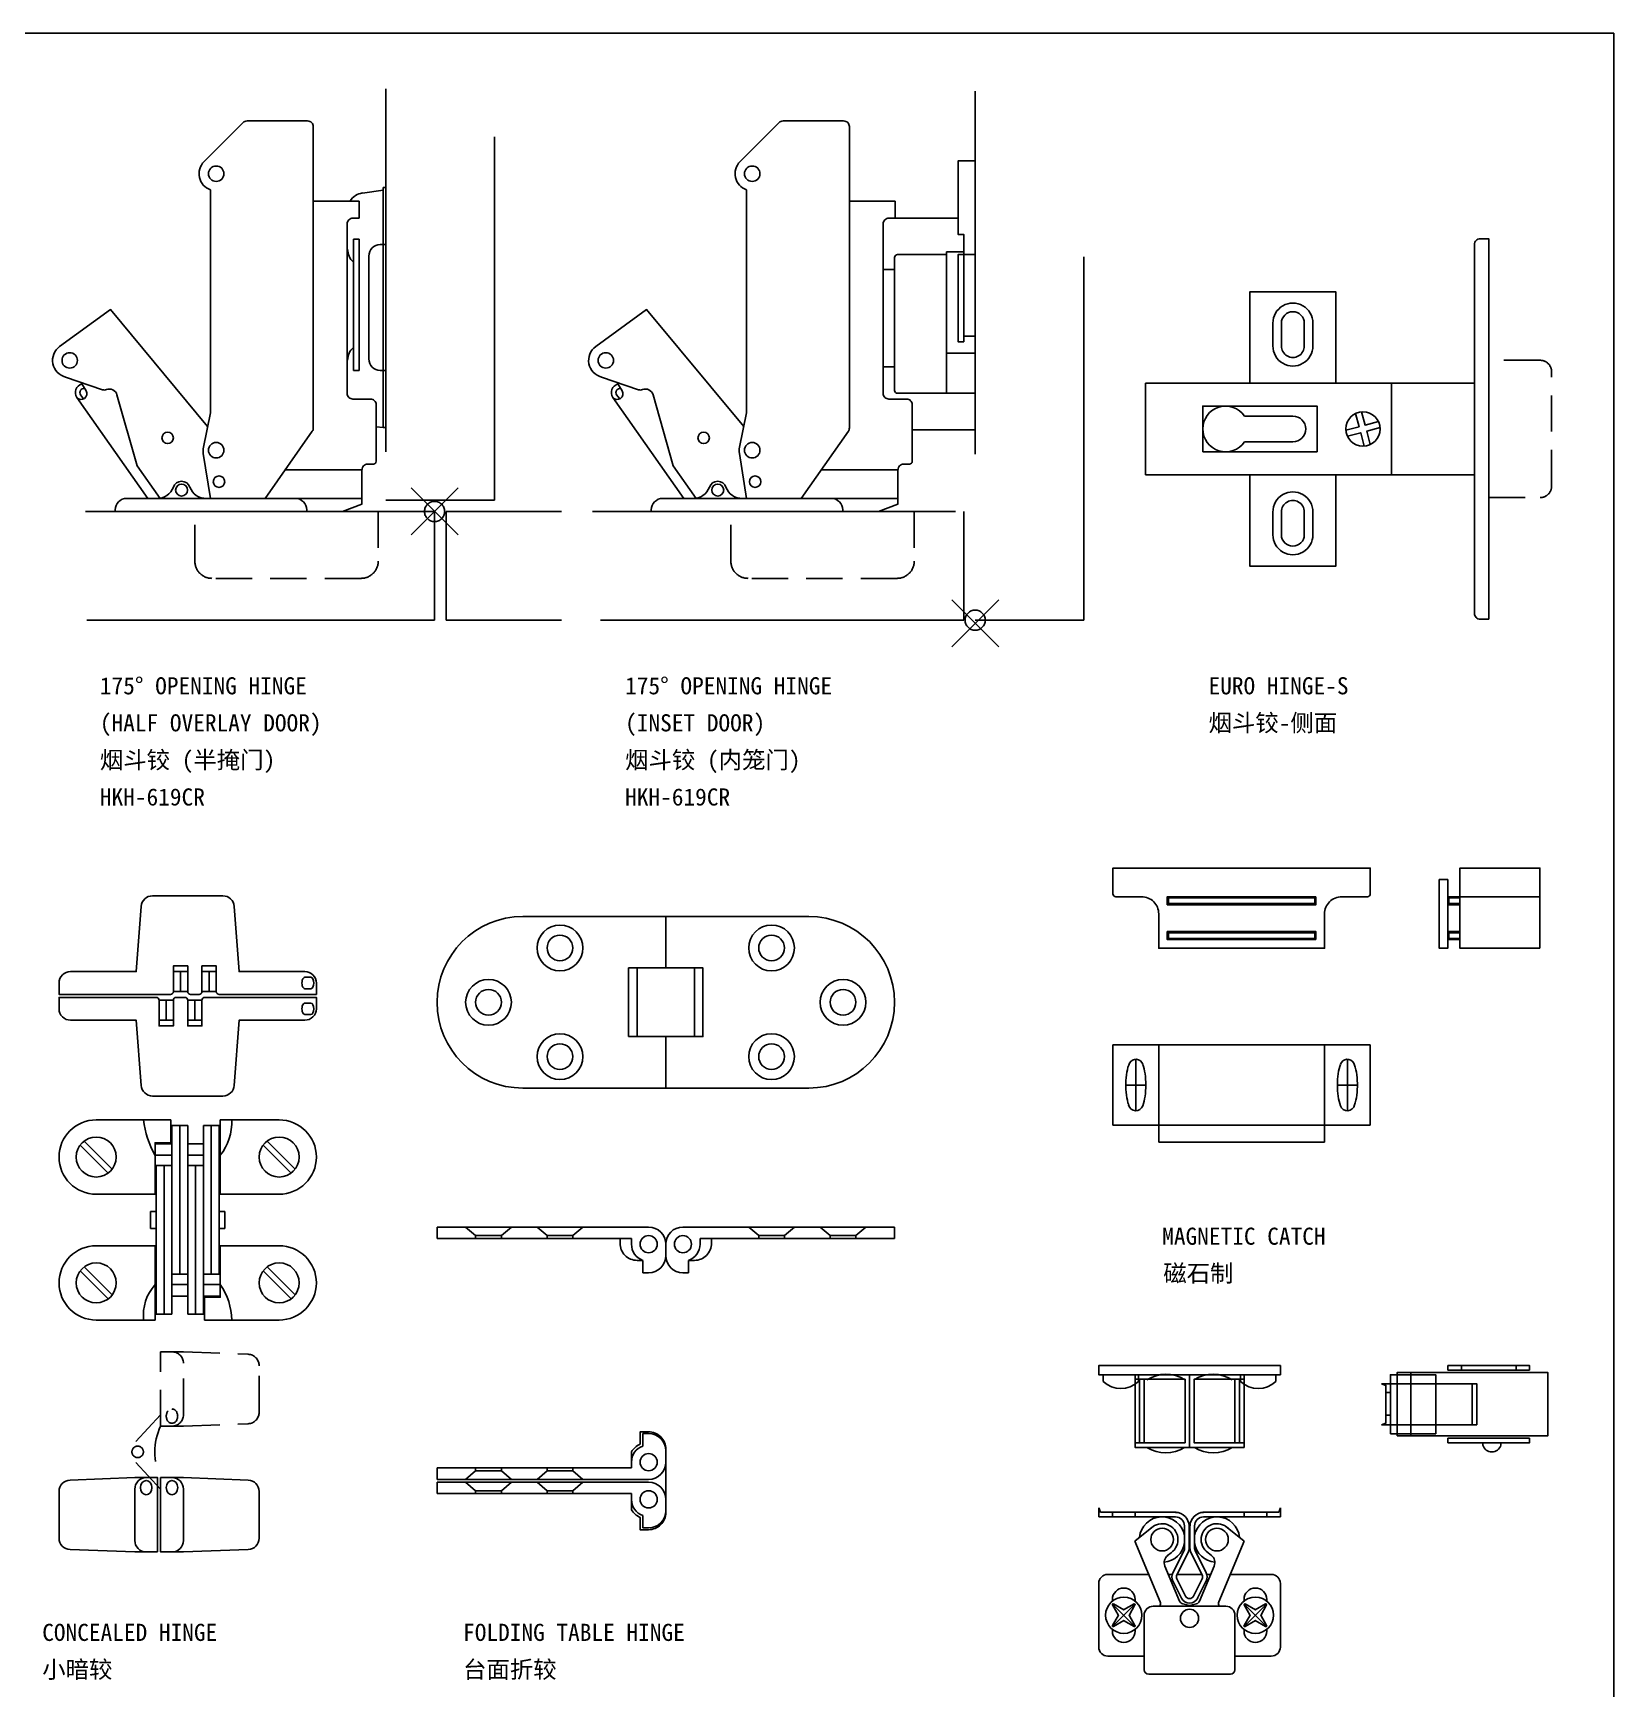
# Model space of a CAD drawing. Header units: millimetres. Extents: x -159360 to -156109, y -82746 to -81402.
# Drawn here: x -156385 to -156108.5, y -81691.5 to -81402 of the extents above; entities that cross this region are included whole.
import ezdxf
from ezdxf.enums import TextEntityAlignment as Align

# ---------------------------------------------------------------- set-up
doc = ezdxf.new("R2010")
doc.units = ezdxf.units.MM
doc.header["$LTSCALE"] = 2
doc.header["$MEASUREMENT"] = 0
doc.linetypes.add('HIDDEN', pattern=[9.525, 6.35, -3.175])
doc.linetypes.add('HIDDEN2', pattern=[4.7625, 3.175, -1.5875])
doc.layers.get('0').update_dxf_attribs({"linetype": 'CONTINUOUS'})
doc.layers.add('LINE1', color=41, linetype='CONTINUOUS')
doc.layers.add('LINE2', color=142, linetype='CONTINUOUS')
doc.layers.add('标注', color=7, linetype='CONTINUOUS', lineweight=25)
doc.styles.add('HZ', font='simfang.ttf')

# ---------------------------------------------------------------- blocks, each defined once
blk = doc.blocks.new('EURO HINGE-S 烟斗铰-侧面')
at = {"linetype": 'ByBlock'}
blk.add_lwpolyline([(-2.5, -32.25), (-2.5, 32.25, -0.414214), (-1.5, 33.25), (0, 33.25), (0, -33.25), (-1.5, -33.25, -0.414214)], format="xyb", close=True, dxfattribs=at)
for points in [[(-26.75, 8), (-26.75, 24), (-41.75, 24), (-41.75, 8)], [(-17, -8), (-17, 8), (-2.5, 8), (-2.5, -8), (-60, -8), (-60, 8), (-17, 8)], [(-41.75, -8), (-41.75, -24), (-26.75, -24), (-26.75, -8)]]:
    blk.add_lwpolyline(points, dxfattribs=at)
for points in [[(-37.75, 14.52), (-37.75, 18.5, -1.000001), (-30.75, 18.5), (-30.75, 14.53, -1.008442), (-37.75, 14.53, -1.008442)], [(-37.75, -14.52), (-37.75, -18.5, 1.000001), (-30.75, -18.5), (-30.75, -14.53, 1.008442), (-37.75, -14.53, 1.008442)]]:
    blk.add_lwpolyline(points, format="xyb", dxfattribs=at)
blk.add_lwpolyline([(-50, -4), (-50, 4), (-30, 4), (-30, -4)], close=True, dxfattribs=at)
blk.add_circle((-22, 0), 3, dxfattribs=at)
at = {"layer": 'LINE1', "linetype": 'ByBlock'}
for points in [[(-36.25, 14.52), (-36.25, 18.5, -1), (-32.25, 18.5), (-32.25, 14.52, -1.009624), (-36.25, 14.52)], [(-36.25, -14.52), (-36.25, -18.5, 1), (-32.25, -18.5), (-32.25, -14.52, 1.009624), (-36.25, -14.52)]]:
    blk.add_lwpolyline(points, format="xyb", dxfattribs=at)
at = {"layer": 'LINE1', "linetype": 'HIDDEN2'}
blk.add_lwpolyline([(0, -12), (9, -12, 0.414214), (11, -10), (11, 10, 0.414214), (9, 12), (0, 12)], format="xyb", dxfattribs=at)
at = {"layer": 'LINE1', "linetype": 'ByBlock'}
blk.add_lwpolyline([(-42.69, -2.25), (-34.25, -2.25, 1), (-34.25, 2.25), (-42.69, 2.25, 3.24764)], format="xyb", close=True, dxfattribs=at)
for points in [[(-22.23, 2.99), (-21.61, 0.67), (-19.29, 1.29)], [(-23.29, 2.71), (-22.67, 0.39), (-24.99, -0.23)], [(-20.71, -2.71), (-21.33, -0.39), (-19.01, 0.23)], [(-24.71, -1.29), (-22.39, -0.67), (-21.77, -2.99)]]:
    blk.add_lwpolyline(points, dxfattribs=at)
blk = doc.blocks.new('MAGNETIC CATCH-E 磁石制-立面')
at = {"linetype": 'ByBlock'}
blk.add_lwpolyline([(22.5, -4.5, -0.414214), (22, -5), (17.5, -5, 0.414214), (14.5, -8), (14.5, -14), (-14.5, -14), (-14.5, -8, 0.414214), (-17.5, -5), (-22, -5, -0.414214), (-22.5, -4.5), (-22.5, 0), (22.5, 0)], format="xyb", close=True, dxfattribs=at)
at = {"layer": 'LINE1', "linetype": 'ByBlock'}
for points in [[(13, -5), (13, -6.4), (-13, -6.4), (-13, -5)], [(12.8, -5.2), (12.8, -6.2), (-12.8, -6.2), (-12.8, -5.2)], [(13, -12.5), (-13, -12.5), (-13, -11.1), (13, -11.1)], [(12.8, -12.3), (-12.8, -12.3), (-12.8, -11.3), (12.8, -11.3)]]:
    blk.add_lwpolyline(points, close=True, dxfattribs=at)
blk = doc.blocks.new('MAGNETIC CATCH-P 磁石制-平面')
at = {"linetype": 'ByBlock'}
blk.add_lwpolyline([(14.5, 0), (14.5, -14), (-14.5, -14), (-14.5, 0)], close=True, dxfattribs=at)
at = {"layer": 'LINE1', "linetype": 'ByBlock'}
for p, q in [((22.5, 0), (14.5, 0)), ((-22.5, -14), (-22.5, 0)), ((-14.5, 0), (-22.5, 0)), ((-18.51, -11.49), (-18.51, -2.51)), ((18.51, -11.49), (18.51, -2.51)), ((22.5, -14), (22.5, 0)), ((-16.75, -7), (-20.25, -7)), ((16.75, -7), (20.25, -7)), ((-14.5, -14), (-22.5, -14)), ((-14.5, -17), (-14.5, -14)), ((22.5, -14), (14.5, -14)), ((14.5, -17), (14.5, -14)), ((14.5, -17), (-14.5, -17))]:
    blk.add_line(p, q, dxfattribs=at)
blk.add_lwpolyline([(17.29, -10.61, 0.764948), (19.75, -10.48, 0.764948)], format="xyb", dxfattribs=at)
for centre, start, end in [((-18.51, -3.78), 18.1944, 150.7674), ((18.51, -3.78), 29.2326, 161.8056), ((-18.51, -10.22), 192.1492, 341.8056)]:
    blk.add_arc(centre, 1.28, start, end, dxfattribs=at)
at = {"layer": 'LINE1', "linetype": 'ByBlock', "extrusion": (0, 0, -1)}
for start_param, end_param in [(3.941247, 5.588102), (3.941247, 5.588102), (7.045881, 8.662082)]:
    blk.add_ellipse((-18.5, -7), major_axis=(0, 5), ratio=0.35, start_param=start_param, end_param=end_param, dxfattribs=at)
at = {"layer": 'LINE1', "linetype": 'ByBlock'}
for start_param, end_param in [(7.045881, 8.662082), (3.941247, 5.588102)]:
    blk.add_ellipse((18.5, -7), major_axis=(0, 5), ratio=0.35, start_param=start_param, end_param=end_param, dxfattribs=at)
blk = doc.blocks.new('MAGNETIC CATCH-S 磁石制-侧面')
at = {"linetype": 'ByBlock'}
blk.add_line((1784.07, 455.83), (1770.07, 455.83), dxfattribs=at)
for points in [[(1784.07, 446.83), (1770.07, 446.83), (1770.07, 460.83), (1784.07, 460.83)], [(1766.44, 458.83), (1767.94, 458.83), (1767.94, 446.83), (1766.44, 446.83)]]:
    blk.add_lwpolyline(points, close=True, dxfattribs=at)
at = {"layer": 'LINE1', "linetype": 'ByBlock'}
for points in [[(1770.07, 454.43), (1767.94, 454.43), (1767.94, 455.83), (1770.07, 455.83)], [(1770.07, 454.63), (1768.14, 454.63), (1768.14, 455.63), (1770.07, 455.63)], [(1770.07, 448.33), (1767.94, 448.33), (1767.94, 449.73), (1770.07, 449.73)], [(1770.07, 448.53), (1768.14, 448.53), (1768.14, 449.53), (1770.07, 449.53)]]:
    blk.add_lwpolyline(points, dxfattribs=at)
blk = doc.blocks.new('MAGNETIC CATCH 磁石制')
for name, p in [('MAGNETIC CATCH-E 磁石制-立面', (0, 30.92)), ('MAGNETIC CATCH-S 磁石制-侧面', (-1731.89, -429.91)), ('MAGNETIC CATCH-P 磁石制-平面', (0, 0))]:
    blk.add_blockref(name, p)
blk = doc.blocks.new('CONCEALED HINGE-E 小暗较 HKH-222AA-打开')
at = {"linetype": 'ByBlock'}
for points in [[(-5.7, 4.5), (-16, 4.5, -1), (-16, 17.5), (-2.95, 17.5), (-2.95, 13.5), (-5.7, 13.5)], [(5.7, 4.5), (16, 4.5, 1), (16, 17.5), (5.7, 17.5)], [(-16, -4.5, 1), (-16, -17.5), (-5.7, -17.5), (-5.7, -4.5)], [(2.95, -13.5), (5.7, -13.5), (5.7, -4.5), (16, -4.5, -1), (16, -17.5), (2.95, -17.5)]]:
    blk.add_lwpolyline(points, format="xyb", close=True, dxfattribs=at)
at = {"layer": 'LINE1', "linetype": 'ByBlock'}
for p, q in [((-2.75, 16.5), (0, 16.5)), ((-2.75, -16.5), (-2.75, 16.5)), ((-1.38, -9.5), (-1.38, 16.5)), ((0, -16.5), (0, 16.5)), ((2.75, 16.5), (2.75, -16.5)), ((2.75, 16.5), (5.5, 16.5)), ((4.12, 16.5), (4.12, -9.5)), ((5.5, -9.5), (5.5, 16.5)), ((-18.8, 13.1), (-13.9, 8.2)), ((-18.1, 13.8), (-13.2, 8.9)), ((-5.7, 13.3), (-2.75, 13.3)), ((0, 13.3), (2.75, 13.3)), ((5.5, 13.3), (5.7, 13.3)), ((18.1, 8.2), (13.2, 13.1)), ((18.8, 8.9), (13.9, 13.8)), ((-5.7, 11.3), (-2.75, 11.3)), ((-5.5, 9.5), (-5.5, 0)), ((-5.5, 9.5), (-2.75, 9.5)), ((-4.12, 9.5), (-4.12, 0)), ((0, 11.3), (2.75, 11.3)), ((0, 9.5), (2.75, 9.5)), ((1.38, 9.5), (1.38, -16.5)), ((5.5, 11.3), (5.7, 11.3)), ((-5.7, 7.5), (-5.5, 7.5)), ((5.5, 7.5), (5.7, 7.5)), ((-5.7, 5.5), (-5.5, 5.5)), ((5.5, 5.5), (5.7, 5.5)), ((-5.5, 1.5), (-6.5, 1.5)), ((-6.5, 1.5), (-6.5, -1.5)), ((-5.5, -16.5), (-5.5, 0)), ((-4.12, -16.5), (-4.12, 0)), ((6.5, 1.5), (5.5, 1.5)), ((6.5, 1.5), (6.5, -1.5)), ((-5.5, -1.5), (-6.5, -1.5)), ((6.5, -1.5), (5.5, -1.5)), ((-5.5, -5.5), (-5.7, -5.5)), ((5.7, -5.5), (5.5, -5.5)), ((-18.1, -8.2), (-13.2, -13.1)), ((-5.5, -7.5), (-5.7, -7.5)), ((5.7, -7.5), (5.5, -7.5)), ((18.8, -13.1), (13.9, -8.2)), ((-18.8, -8.9), (-13.9, -13.8)), ((-5.5, -11.3), (-5.7, -11.3)), ((0, -9.5), (-2.75, -9.5)), ((0, -11.3), (-2.75, -11.3)), ((5.5, -9.5), (2.75, -9.5)), ((5.7, -11.3), (2.75, -11.3)), ((18.1, -13.8), (13.2, -8.9)), ((-5.5, -13.3), (-5.7, -13.3)), ((0, -13.3), (-2.75, -13.3)), ((5.7, -13.3), (2.75, -13.3)), ((-2.75, -16.5), (-5.5, -16.5)), ((2.75, -16.5), (0, -16.5))]:
    blk.add_line(p, q, dxfattribs=at)
for centre in [(-16, 11), (16, 11), (-16, -11), (16, -11)]:
    blk.add_circle(centre, 3.5, dxfattribs=at)
for centre, radius, start, end in [((8.03, 19.15), 15.82, 185.9958, 209.7616), ((-1.85, 17.16), 9.56, 322.1983, 2.0443), ((0.18, -16.62), 7.93, 137.868, 186.3746), ((-3.33, -17.64), 11.03, 0.7101, 35.0473)]:
    blk.add_arc(centre, radius, start, end, dxfattribs=at)
blk = doc.blocks.new('CONCEALED HINGE-E 小暗较 HKH-222AA-平面')
at = {"linetype": 'ByBlock'}
blk.add_lwpolyline([(22.5, 0.25), (5.5, 0.25, -0.414214), (5, 0.75), (5, 5.25), (2.5, 5.25), (2.5, 0.75, -0.414214), (2, 0.25), (0.5, 0.25, -0.414214), (0, 0.75), (0, 5.25), (-2.5, 5.25), (-2.5, 0.75, -0.414214), (-3, 0.25), (-22.5, 0.25), (-22.5, 2.25, -0.414214), (-20.5, 4.25), (-9, 4.25), (-8.14, 15.65, -0.392318), (-6.15, 17.5), (6.15, 17.5, -0.392318), (8.14, 15.65), (9, 4.25), (20.5, 4.25, -0.414214), (22.5, 2.25)], format="xyb", close=True, dxfattribs=at)
blk.add_lwpolyline([(0, -0.75), (0, -5.25), (2.5, -5.25), (2.5, -0.75, -0.414214), (3, -0.25), (22.5, -0.25), (22.5, -2.25, -0.414214), (20.5, -4.25), (9, -4.25), (8.14, -15.65, -0.392318), (6.15, -17.5), (-6.15, -17.5, -0.392318), (-8.14, -15.65), (-9, -4.25), (-20.5, -4.25, -0.414214), (-22.5, -2.25), (-22.5, -0.25), (-5.5, -0.25, -0.414214), (-5, -0.75), (-5, -5.25), (-2.5, -5.25), (-2.5, -0.75, -0.414214), (-2, -0.25), (-0.5, -0.25), (-2, -0.25)], format="xyb", dxfattribs=at)
blk.add_arc((-0.5, -0.75), 0.5, 0, 90, dxfattribs=at)
at = {"layer": 'LINE1', "linetype": 'ByBlock'}
for p, q in [((-2.5, 4.25), (0, 4.25)), ((-1.25, 4.25), (-1.25, 0.75)), ((2.5, 4.25), (5, 4.25)), ((3.75, 4.25), (3.75, 0.75)), ((20.5, 3.25), (21.54, 3.25)), ((-2.5, 0.75), (0, 0.75)), ((2.5, 0.75), (5, 0.75)), ((20.5, 1.25), (21.54, 1.25)), ((-5, -0.75), (-2.5, -0.75)), ((-3.75, -4.25), (-3.75, -0.75)), ((0, -0.75), (2.5, -0.75)), ((1.25, -4.25), (1.25, -0.75)), ((-5, -4.25), (-2.5, -4.25)), ((0, -4.25), (2.5, -4.25)), ((20.5, -3.25), (21.54, -3.25))]:
    blk.add_line(p, q, dxfattribs=at)
blk.add_lwpolyline([(20.5, -1.25), (21.54, -1.25)], dxfattribs=at)
for centre, start_param, end_param in [((20.5, 2.25), 0, 3.141593), ((21.54, 2.25), 3.141593, 6.283185)]:
    blk.add_ellipse(centre, major_axis=(0, 1), ratio=0.524097, start_param=start_param, end_param=end_param, dxfattribs=at)
at = {"layer": 'LINE1', "linetype": 'ByBlock', "extrusion": (0, 0, -1)}
for centre, start_param, end_param in [((20.5, -2.25), 0, 3.141593), ((21.54, -2.25), 3.141593, 6.283185)]:
    blk.add_ellipse(centre, major_axis=(0, -1), ratio=0.524097, start_param=start_param, end_param=end_param, dxfattribs=at)
blk = doc.blocks.new('CONCEALED HINGE-E 小暗较 HKH-222AA-立面')
at = {"linetype": 'ByBlock'}
for points in [[(-0.25, -6.5), (-4.25, -6.5), (-15.58, -6.07, -0.403209), (-17.5, -4.07), (-17.5, 4.07, -0.403209), (-15.58, 6.07), (-4.25, 6.5), (-0.25, 6.5)], [(4.25, -6.5), (0.25, -6.5), (0.25, 6.5), (4.25, 6.5), (15.58, 6.07, -0.403209), (17.5, 4.07), (17.5, -4.07, -0.403209), (15.58, -6.07)]]:
    blk.add_lwpolyline(points, format="xyb", close=True, dxfattribs=at)
for points in [[(-2.25, 6.5, 0.414214), (-4.25, 4.5), (-4.25, -4.5, 0.414214), (-2.25, -6.5)], [(2.25, 6.5, -0.414214), (4.25, 4.5), (4.25, -4.5, -0.414214), (2.25, -6.5)]]:
    blk.add_lwpolyline(points, format="xyb", dxfattribs=at)
at = {"layer": 'LINE1', "linetype": 'HIDDEN2'}
for p, q in [((0.25, 15.5), (0.25, 28.5)), ((4.25, 28.5), (0.25, 28.5)), ((4.25, 28.5), (15.58, 28.07)), ((4.25, 17.5), (4.25, 26.5)), ((17.5, 17.93), (17.5, 26.07)), ((0.25, 17.5), (-5.75, 11)), ((4.25, 15.5), (0.25, 15.5)), ((4.25, 15.5), (15.58, 15.93)), ((0.25, 4.5), (-5.75, 11))]:
    blk.add_line(p, q, dxfattribs=at)
blk.add_circle((-3.75, 11), 1, dxfattribs=at)
for centre, radius, start, end in [((2.25, 26.5), 2, 0, 90), ((15.5, 26.07), 2, 0, 87.8389), ((2.25, 17.5), 2, 270, 0), ((15.5, 17.93), 2, 272.1611, 0), ((9.88, 11), 10.63, 154.9424, 205.0576)]:
    blk.add_arc(centre, radius, start, end, dxfattribs=at)
blk.add_ellipse((2.25, 17.25), major_axis=(0, 1.25), ratio=0.8, dxfattribs=at)
at = {"layer": 'LINE1', "linetype": 'ByBlock'}
blk.add_ellipse((-2.25, 4.75), major_axis=(0, -1.25), ratio=0.8, dxfattribs=at)
at = {"layer": 'LINE1', "linetype": 'ByBlock', "extrusion": (0, 0, -1)}
blk.add_ellipse((2.25, 4.75), major_axis=(0, -1.25), ratio=0.8, dxfattribs=at)
blk = doc.blocks.new('CONCEALED HINGE 小暗较 HKH-222AA')
for name, p in [('CONCEALED HINGE-E 小暗较 HKH-222AA-平面', (0, 86.85)), ('CONCEALED HINGE-E 小暗较 HKH-222AA-打开', (0, 47.68)), ('CONCEALED HINGE-E 小暗较 HKH-222AA-立面', (-5, -3.87))]:
    blk.add_blockref(name, p)
blk = doc.blocks.new('ROLLER CATCH-E 弹夹-立面')
at = {"layer": 'LINE1', "linetype": 'ByBlock'}
for p, q in [((-8.73, -2.38), (-8.73, -13.49)), ((-7.94, -2.38), (-7.94, -13.49)), ((0, -1.59), (0, -14.29)), ((0, -1.59), (0, -14.29)), ((7.94, -2.38), (7.94, -13.49)), ((8.73, -2.38), (8.73, -13.49))]:
    blk.add_line(p, q, dxfattribs=at)
for points in [[(15.88, 0), (-15.88, 0), (-15.88, -1.59), (15.88, -1.59), (15.88, 0), (15.88, -1.59)], [(9.53, -1.59), (9.53, -14.29), (0, -14.29), (-9.52, -14.29), (-9.52, -1.59)], [(-9.52, -2.38), (-0.79, -2.38), (-0.79, -13.49), (-9.52, -13.49)], [(9.53, -2.38), (0.79, -2.38), (0.79, -13.49), (9.53, -13.49)]]:
    blk.add_lwpolyline(points, dxfattribs=at)
for points in [[(-15.11, -1.5), (-15.11, -2.77, 0.4), (-8.94, -2.77), (-8.94, -1.53)], [(8.94, -1.53), (8.94, -2.77, 0.4), (15.11, -2.77), (15.11, -1.5)]]:
    blk.add_lwpolyline(points, format="xyb", dxfattribs=at)
for centre, start, end in [((-4.13, -7.63), 57.8636, 122.7655), ((4.13, -7.63), 57.2345, 122.1364), ((-4.13, -9.14), 237.2345, 302.1364), ((4.13, -9.14), 237.8636, 302.7655)]:
    blk.add_arc(centre, 6.12, start, end, dxfattribs=at)
blk = doc.blocks.new('ROLLER CATCH-P 弹夹-平面')
at = {"layer": 'LINE1', "linetype": 'ByBlock'}
for p, q in [((-15.88, 0), (-15.6, -0.79)), ((-15.88, 0), (-15.88, -1.59)), ((15.88, 0), (15.6, -0.79)), ((15.88, 0), (15.88, -1.59)), ((-15.88, -1.59), (-2.47, -1.59)), ((-15.6, -0.79), (-2.35, -0.79)), ((-13.49, -0.79), (-13.49, -1.59)), ((-13.49, -0.79), (-13.49, -1.59)), ((-9.52, -0.79), (-9.52, -1.59)), ((-9.52, -0.79), (-9.52, -1.59)), ((15.6, -0.79), (2.35, -0.79)), ((15.88, -1.59), (2.47, -1.59)), ((8.36, -1.59), (14.52, -1.59)), ((9.53, -0.79), (9.53, -1.59)), ((9.53, -0.79), (9.53, -1.59)), ((13.49, -0.79), (13.49, -1.59)), ((13.49, -0.79), (13.49, -1.59)), ((-6.31, -3.23), (-9.55, -5.82)), ((-0.88, -7.12), (-0.88, -3.18)), ((-0.08, -7.12), (-0.08, -3.18)), ((0.08, -7.12), (0.08, -3.18)), ((0.88, -7.12), (0.88, -3.18)), ((6.31, -3.23), (9.55, -5.82)), ((-5.13, -16.45), (-9.55, -5.82)), ((-3.23, -7.85), (-3.83, -8.33)), ((-0.96, -7.48), (-2.91, -11.38)), ((-0.25, -7.83), (-2.2, -11.74)), ((0.25, -7.83), (2.2, -11.74)), ((0.96, -7.48), (2.91, -11.38)), ((3.23, -7.85), (3.83, -8.33)), ((5.13, -16.45), (9.55, -5.82)), ((-1.74, -16.32), (-4.3, -10.18)), ((1.74, -16.32), (4.3, -10.18)), ((-15.88, -13.23), (-15.88, -24.35)), ((-14.29, -11.65), (-7.13, -11.65)), ((-3.69, -11.65), (-3.02, -11.65)), ((-2.91, -12.8), (-1.42, -15.79)), ((-2.2, -12.45), (-0.71, -15.44)), ((-2.16, -11.65), (0, -11.65)), ((2.16, -11.65), (0, -11.65)), ((2.2, -12.45), (0.71, -15.44)), ((2.91, -12.8), (1.42, -15.79)), ((3.69, -11.65), (3.02, -11.65)), ((14.29, -11.65), (7.13, -11.65)), ((15.88, -13.23), (15.88, -24.35)), ((-13.49, -16.01), (-13.49, -16.31)), ((-13.48, -16.99), (-12.44, -18.81)), ((-9.55, -16.83), (-13.47, -20.75)), ((-13.47, -16.83), (-9.55, -20.75)), ((-9.55, -20.75), (-13.47, -16.83)), ((-13.47, -20.75), (-9.55, -16.83)), ((-9.55, -16.83), (-13.47, -20.75)), ((-13.47, -16.83), (-9.55, -20.75)), ((-13.3, -16.82), (-11.49, -17.86)), ((-9.71, -16.82), (-11.53, -17.86)), ((-9.54, -16.99), (-10.58, -18.82)), ((-9.52, -16.01), (-9.52, -16.31)), ((-6.35, -17.2), (-5.7, -17.2)), ((-6.03, -17.2), (0, -17.2)), ((0, -17.07), (-1.19, -16.79)), ((0, -17.07), (1.19, -16.79)), ((6.03, -17.2), (0, -17.2)), ((6.35, -17.2), (5.7, -17.2)), ((9.53, -16.01), (9.53, -16.31)), ((9.54, -16.99), (10.58, -18.82)), ((13.47, -16.83), (9.55, -20.75)), ((9.55, -16.83), (13.47, -20.75)), ((13.47, -20.75), (9.55, -16.83)), ((9.55, -20.75), (13.47, -16.83)), ((13.47, -16.83), (9.55, -20.75)), ((9.55, -16.83), (13.47, -20.75)), ((9.71, -16.82), (11.53, -17.86)), ((13.3, -16.82), (11.49, -17.86)), ((13.48, -16.99), (12.44, -18.81)), ((13.49, -16.01), (13.49, -16.31)), ((-13.48, -20.59), (-12.44, -18.76)), ((-13.3, -20.76), (-11.49, -19.72)), ((-9.71, -20.76), (-11.53, -19.72)), ((-9.54, -20.59), (-10.58, -18.76)), ((-7.94, -18.79), (-7.94, -28.31)), ((7.94, -18.79), (7.94, -28.31)), ((9.54, -20.59), (10.58, -18.76)), ((9.71, -20.76), (11.53, -19.72)), ((13.3, -20.76), (11.49, -19.72)), ((13.48, -20.59), (12.44, -18.76)), ((-13.49, -21.27), (-13.49, -21.57)), ((-9.52, -21.27), (-9.52, -21.57)), ((9.53, -21.27), (9.53, -21.57)), ((13.49, -21.27), (13.49, -21.57)), ((-14.29, -25.93), (-7.94, -25.93)), ((14.29, -25.93), (7.94, -25.93)), ((-7.14, -29.11), (0, -29.11)), ((7.14, -29.11), (0, -29.11))]:
    blk.add_line(p, q, dxfattribs=at)
for centre, radius in [((-4.8, -5.56), 1.98), ((4.8, -5.56), 1.98), ((-11.51, -18.79), 3.17), ((11.51, -18.79), 3.17), ((0, -19.32), 1.59), ((0, -19.32), 1.59)]:
    blk.add_circle(centre, radius, dxfattribs=at)
for centre, radius, start, end in [((-4.8, -5.56), 3.97, 9.131, 174.5544), ((-4.8, -5.56), 2.78, 304.4143, 134.412), ((-2.47, -3.18), 2.38, 0, 90), ((-2.47, -3.18), 2.38, 0, 90), ((-2.47, -3.18), 1.59, 0, 90), ((-2.47, -3.18), 1.59, 0, 90), ((2.47, -3.18), 2.38, 90, 180), ((2.47, -3.18), 2.38, 90, 180), ((2.47, -3.18), 1.59, 90, 180), ((2.47, -3.18), 1.59, 90, 180), ((4.8, -5.56), 3.97, 5.4456, 170.869), ((4.8, -5.56), 2.78, 45.588, 235.5857), ((-4.8, -5.56), 3.97, 275.4299, 350.869), ((-2.83, -9.57), 1.59, 128.7035, 202.5892), ((-1.67, -7.12), 0.794, 333.4349, 0), ((-1.67, -7.12), 1.59, 333.4349, 0), ((1.67, -7.12), 1.59, 180, 206.5651), ((4.8, -5.56), 3.97, 189.131, 264.5701), ((1.67, -7.12), 0.794, 180, 206.5651), ((2.83, -9.57), 1.59, 337.4108, 51.2965), ((-1.49, -12.09), 1.59, 153.4349, 206.5651), ((1.49, -12.09), 1.59, 333.4349, 26.5651), ((-14.29, -13.23), 1.59, 90, 180), ((-11.51, -16.01), 1.98, 0, 180), ((-1.49, -12.09), 0.794, 153.4349, 206.5651), ((1.49, -12.09), 0.794, 333.4349, 26.5651), ((11.51, -16.01), 1.98, 0, 180), ((14.29, -13.23), 1.59, 0, 90), ((-13.38, -16.92), 0.123, 52.7469, 212.1103), ((-9.64, -16.92), 0.123, 327.8897, 127.2531), ((-6.35, -18.79), 1.59, 90, 180), ((-5.86, -16.75), 0.794, 325.5185, 22.5892), ((-1.01, -16.02), 0.794, 202.5892, 257.0408), ((0, -15.08), 1.59, 206.5651, 270), ((0, -15.08), 0.794, 206.5651, 270), ((0, -15.08), 0.794, 270, 333.4349), ((0, -15.08), 1.59, 270, 333.4349), ((1.01, -16.02), 0.794, 282.9592, 337.4108), ((5.86, -16.75), 0.794, 157.4108, 214.4815), ((6.35, -18.79), 1.59, 0, 90), ((9.64, -16.92), 0.123, 52.7469, 212.1103), ((13.38, -16.92), 0.123, 327.8897, 127.2531), ((-13.38, -20.66), 0.123, 147.8897, 307.2531), ((-11.51, -21.57), 1.98, 180, 0), ((-9.64, -20.66), 0.123, 232.7469, 32.1103), ((9.64, -20.66), 0.123, 147.8897, 307.2531), ((11.51, -21.57), 1.98, 180, 0), ((13.38, -20.66), 0.123, 232.7469, 32.1103), ((-14.29, -24.35), 1.59, 180, 270), ((14.29, -24.35), 1.59, 270, 0), ((-7.14, -28.31), 0.794, 180, 270), ((7.14, -28.31), 0.794, 270, 0)]:
    blk.add_arc(centre, radius, start, end, dxfattribs=at)
blk = doc.blocks.new('ROLLER CATCH-S 弹夹-侧面')
at = {"layer": 'LINE1', "linetype": 'ByBlock'}
for p, q in [((13.03, -0.79), (13.03, 0)), ((22.55, -0.79), (22.55, 0)), ((4.18, -12.3), (4.18, -1.19)), ((-0.21, -4.69), (0.59, -4.69)), ((14.88, -10.32), (14.88, -3.18)), ((-0.21, -8.66), (0.59, -8.66)), ((16.73, -13.89), (16.73, -13.49)), ((19.9, -13.89), (19.9, -13.49))]:
    blk.add_line(p, q, dxfattribs=at)
for points in [[(24.93, -0.79), (24.93, 0), (10.65, 0), (10.65, -0.79)], [(0.59, -11.91), (8.51, -11.91), (8.51, -1.59), (0.59, -1.59)], [(1.78, -12.3), (28.11, -12.3), (28.11, -1.19), (1.78, -1.19)], [(24.93, -12.7), (24.93, -13.49), (10.65, -13.49), (10.65, -12.7)]]:
    blk.add_lwpolyline(points, close=True, dxfattribs=at)
for points in [[(-1, -10.32), (-0.21, -10.05), (-0.21, -3.45), (-1, -3.18)], [(-1, -3.18), (15.67, -3.18), (15.67, -10.32), (-1, -10.32)]]:
    blk.add_lwpolyline(points, dxfattribs=at)
blk.add_arc((18.32, -13.43), 1.65, 196.2602, 343.7398, dxfattribs=at)
blk = doc.blocks.new('ROLLER CATCH 弹夹')
for name, p in [('ROLLER CATCH-E 弹夹-立面', (0, 0)), ('ROLLER CATCH-S 弹夹-侧面', (34.55, 0)), ('ROLLER CATCH-P 弹夹-平面', (0, -24.85))]:
    blk.add_blockref(name, p)
blk = doc.blocks.new('175%%D OPENING HINGE (HALF OVERLAY DOOR) 烟斗铰 (半掩门) HKH-619CR')
for p, q in [((-13.21, 54.28), (-21.21, 54.28)), ((-13.21, 51.28), (-13.21, 54.28)), ((-61.87, 22.59), (-60.95, 21.08)), ((-62.56, 19.95), (-50.17, 2.28)), ((-12.71, 7.28), (-26.11, 7.28)), ((-12.71, 2.28), (-29.61, 2.28))]:
    blk.add_line(p, q)
for points in [[(-29.61, 2.28), (-21.39, 14.02, 0.153968), (-21.21, 14.6), (-21.21, 67.28, 0.414214), (-22.21, 68.28), (-32.79, 68.28, 0.198363), (-33.5, 67.99), (-40.32, 61.17, 0.550257), (-39.21, 56.23), (-39.21, 17.25), (-40.42, 11.22, 0.08918), (-40.45, 10.16), (-39.21, 2.28)], [(-13.21, 51.28), (-14.29, 51.28, 0.414214), (-15.29, 50.28), (-15.29, 20.66, 0.414214), (-14.29, 19.66), (-11.21, 19.66, -0.414214), (-10.21, 18.66), (-10.21, 8.78, -0.414214), (-10.71, 8.28), (-11.71, 8.28, 0.414214), (-12.71, 7.28), (-12.71, 1.28), (-16.1, 0)], [(-39.69, 14.86), (-56.67, 35.3), (-65.57, 28.84, 0.63723), (-64.53, 23.5), (-58.09, 21.29, 0.181156), (-57.39, 21.31, -0.446048), (-55.55, 20.41), (-52.01, 8.01), (-47.99, 2.28)], [(-48.58, 2.28, 0.32651), (-45.69, 4.26, -0.707201), (-42.79, 4.26, 0.32651), (-39.9, 2.28)], [(-53.86, 2.28), (-53.86, 2.28, 0.414214), (-55.86, 0.28), (-55.86, 0), (-22.36, 0), (-22.36, 0.28, 0.414214), (-24.36, 2.28), (-53.86, 2.28)]]:
    blk.add_lwpolyline(points, format="xyb")
blk.add_arc((-61.79, 20.57), 0.985, 218.3688, 31.5053)
at = {"layer": 'LINE1'}
for p, q in [((-12.6, 55.68), (-9, 56.16)), ((-9, 56.66), (-8.5, 56.66)), ((-9, 14.66), (-9, 56.66)), ((-8.5, 14.66), (-8.5, 56.66)), ((-14.21, 47.63), (-14.21, 24.66)), ((-14.21, 47.63), (-13.21, 47.63)), ((-13.21, 47.63), (-13.21, 24.66)), ((-8.5, 46.66), (-9.5, 46.66)), ((-11.5, 26.66), (-11.5, 44.66)), ((-13.21, 24.66), (-14.21, 24.66)), ((-8.5, 24.66), (-9.5, 24.66)), ((-10.21, 14.82), (-9, 14.66)), ((-9, 14.66), (-8.5, 14.66))]:
    blk.add_line(p, q, dxfattribs=at)
blk.add_lwpolyline([(-61.21, 21.5, 0.669671), (-61.9, 20.41), (-61.38, 19.67)], format="xyb", dxfattribs=at)
at = {"layer": 'LINE1', "linetype": 'HIDDEN2'}
blk.add_lwpolyline([(-9.86, 0), (-9.86, -8.69, -0.414214), (-12.86, -11.69), (-38.93, -11.69, -0.414214), (-41.93, -8.69), (-41.93, 0)], format="xyb", close=True, dxfattribs=at)
at = {"layer": 'LINE1'}
for centre, radius in [((-38.19, 59.05), 1.35), ((-63.81, 26.41), 1.35), ((-46.68, 12.86), 1), ((-38.19, 10.71), 1.35), ((-37.7, 5.21), 1), ((-44.24, 3.75), 1.05)]:
    blk.add_circle(centre, radius, dxfattribs=at)
for centre, radius, start, end in [((-12.21, 52.71), 3, 97.5476, 148.424), ((-9.5, 44.66), 2, 90, 180), ((-12.21, 45.84), 3, 180, 228.1897), ((-12.21, 26.45), 3, 131.8103, 180), ((-9.5, 26.66), 2, 180, 270), ((-61.33, 20.81), 1.5, 103.4157, 215.0311)]:
    blk.add_arc(centre, radius, start, end, dxfattribs=at)
blk = doc.blocks.new('烟斗铰 (半掩门)175%%d')
at = {"layer": 'LINE1', "linetype": 'HIDDEN', "ltscale": 5}
for p, q in [((-4.11, 23.11), (4.11, 14.89)), ((4.11, 23.11), (-4.11, 14.89))]:
    blk.add_line(p, q, dxfattribs=at)
for points in [[(-8.5, 92.9), (-8.5, 20.99), (10.5, 20.99), (10.5, 93.14)], [(-61.05, 19), (0, 19), (0, 0), (-60.84, 0)], [(22.19, 19), (2, 19), (2, 0), (22.19, 0)]]:
    blk.add_lwpolyline(points, dxfattribs=at)
blk.add_circle((0, 19), 1.77, dxfattribs=at)
at = {"layer": 'LINE2'}
blk.add_blockref('175%%D OPENING HINGE (HALF OVERLAY DOOR) 烟斗铰 (半掩门) HKH-619CR', (0, 19), dxfattribs=at)
blk = doc.blocks.new('175%%D OPENING HINGE (INSET DOOR) 烟斗铰 (内笼门) HKH-619CR')
for p, q in [((-14, 73.28), (-22, 73.28)), ((-14, 70.28), (-14, 73.28)), ((-62.66, 41.59), (-61.74, 40.08)), ((-63.35, 38.95), (-50.96, 21.28)), ((-13.5, 26.28), (-26.9, 26.28)), ((-13.5, 21.28), (-30.41, 21.28))]:
    blk.add_line(p, q)
for points in [[(-30.41, 21.28), (-22.18, 33.02, 0.153968), (-22, 33.6), (-22, 86.28, 0.414214), (-23, 87.28), (-33.59, 87.28, 0.198363), (-34.29, 86.99), (-41.11, 80.17, 0.550257), (-40, 75.23), (-40, 36.25), (-41.22, 30.22, 0.08918), (-41.24, 29.16), (-40, 21.28)], [(-14, 70.28), (-15.09, 70.28, 0.414214), (-16.09, 69.28), (-16.09, 39.66, 0.414214), (-15.09, 38.66), (-12, 38.66, -0.414214), (-11, 37.66), (-11, 27.78, -0.414214), (-11.5, 27.28), (-12.5, 27.28, 0.414214), (-13.5, 26.28), (-13.5, 20.28), (-16.89, 19)], [(-40.48, 33.86), (-57.46, 54.3), (-66.36, 47.84, 0.63723), (-65.33, 42.5), (-58.89, 40.29, 0.181156), (-58.18, 40.31, -0.446048), (-56.34, 39.41), (-52.8, 27.01), (-48.79, 21.28)], [(-49.37, 21.28, 0.32651), (-46.48, 23.26, -0.707201), (-43.58, 23.26, 0.32651), (-40.7, 21.28)], [(-54.65, 21.28), (-54.65, 21.28, 0.414214), (-56.65, 19.28), (-56.65, 19), (-23.16, 19), (-23.16, 19.28, 0.414214), (-25.16, 21.28), (-54.65, 21.28)]]:
    blk.add_lwpolyline(points, format="xyb")
blk.add_arc((-62.58, 39.57), 0.985, 218.3688, 31.5053)
at = {"layer": 'LINE1'}
for p, q in [((-5, 64.4), (-5, 39.66)), ((-2, 64.4), (-5, 64.4)), ((-14.09, 61.28), (-16.09, 61.28)), ((0, 49.66), (-2, 49.66)), ((0, 46.66), (-5, 46.66)), ((-14.09, 44.28), (-16.09, 44.28))]:
    blk.add_line(p, q, dxfattribs=at)
for points in [[(0, 63.9), (-3, 63.9), (-3, 48.66), (-2, 48.66), (-2, 67.45), (-3, 67.45), (-3, 80.28), (0, 80.28), (0, 33.28), (-11, 33.28)], [(-3, 70.28), (-14, 70.28)]]:
    blk.add_lwpolyline(points, dxfattribs=at)
for points in [[(0, 39.66), (-13.59, 39.66, -0.414214), (-14.09, 40.16), (-14.09, 63.4, -0.414214), (-13.59, 63.9), (-5, 63.9)], [(-62, 40.5, 0.669671), (-62.7, 39.41), (-62.17, 38.67)]]:
    blk.add_lwpolyline(points, format="xyb", dxfattribs=at)
at = {"layer": 'LINE1', "linetype": 'HIDDEN2'}
blk.add_lwpolyline([(-10.66, 19), (-10.66, 10.31, -0.414214), (-13.66, 7.31), (-39.72, 7.31, -0.414214), (-42.72, 10.31), (-42.72, 19)], format="xyb", close=True, dxfattribs=at)
at = {"layer": 'LINE1'}
for centre, radius in [((-38.99, 78.05), 1.35), ((-64.6, 45.41), 1.35), ((-47.48, 31.86), 1), ((-38.99, 29.71), 1.35), ((-45.03, 22.75), 1.05), ((-38.49, 24.21), 1)]:
    blk.add_circle(centre, radius, dxfattribs=at)
blk.add_arc((-62.12, 39.81), 1.5, 103.4157, 215.0311, dxfattribs=at)
blk = doc.blocks.new('烟斗铰 (内笼门)175%%d')
at = {"layer": 'LINE1', "linetype": 'HIDDEN', "ltscale": 5}
for p, q in [((-23.11, 3.58), (-14.89, -4.64)), ((-14.89, 3.58), (-23.11, -4.64))]:
    blk.add_line(p, q, dxfattribs=at)
for points in [[(-19, 92.51), (-19, 0), (0, 0), (0, 92.75)], [(-85.95, 19), (-21, 19), (-21, 0), (-85.86, 0)]]:
    blk.add_lwpolyline(points, dxfattribs=at)
blk.add_circle((-19, 0), 1.77, dxfattribs=at)
at = {"layer": 'LINE2'}
blk.add_blockref('175%%D OPENING HINGE (INSET DOOR) 烟斗铰 (内笼门) HKH-619CR', (-19, 0), dxfattribs=at)
blk = doc.blocks.new('FOLDING TABLE HINGE 台面折较 HKH-120A-平面')
at = {"ltscale": 5}
for p, q in [((0, 15), (0, 6)), ((0, -6), (0, -15))]:
    blk.add_line(p, q, dxfattribs=at)
blk.add_lwpolyline([(25, -15, 1), (25, 15), (-25, 15, 1), (-25, -15)], format="xyb", close=True, dxfattribs=at)
blk.add_lwpolyline([(-6.5, -6), (6.5, -6), (6.5, 6), (-6.5, 6)], close=True, dxfattribs=at)
for centre in [(-18.5, 9.5), (18.5, 9.5), (-31, 0), (31, 0), (-18.5, -9.5), (18.5, -9.5)]:
    blk.add_circle(centre, 4, dxfattribs=at)
at = {"layer": 'LINE1', "ltscale": 5}
for p, q in [((-5, 6), (-5, -6)), ((5, -6), (5, 6))]:
    blk.add_line(p, q, dxfattribs=at)
for centre in [(-18.5, 9.5), (18.5, 9.5), (-31, 0), (31, 0), (-18.5, -9.5), (18.5, -9.5)]:
    blk.add_circle(centre, 2.25, dxfattribs=at)
blk = doc.blocks.new('FOLDING TABLE HINGE 台面折较 HKH-120A-侧面')
at = {"ltscale": 5}
for p, q in [((-40, 0), (-40, -2)), ((-40, 0), (-3, 0)), ((3, 0), (40, 0)), ((40, 0), (40, -2)), ((-40, -2), (-6, -2)), ((-6, -2), (-6, -3)), ((6, -2), (40, -2)), ((6, -2), (6, -3)), ((0, -3), (0, -5)), ((-4, -5.83), (-4, -8)), ((-3, -8), (-4, -8)), ((3, -8), (4, -8)), ((4, -5.83), (4, -8))]:
    blk.add_line(p, q, dxfattribs=at)
for centre in [(-3, -3), (3, -3)]:
    blk.add_circle(centre, 1.5, dxfattribs=at)
for centre, start, end in [((-3, -3), 0, 90), ((3, -3), 90, 180), ((-3, -3), 180, 250.5288), ((-3, -5), 270, 0), ((3, -5), 180, 270), ((3, -3), 289.4712, 0)]:
    blk.add_arc(centre, 3, start, end, dxfattribs=at)
at = {"layer": 'LINE1', "linetype": 'HIDDEN2', "ltscale": 5}
for p, q in [((-33.25, -1.5), (-28.75, -1.5)), ((-20.75, -1.5), (-16.25, -1.5)), ((20.75, -1.5), (16.25, -1.5)), ((33.25, -1.5), (28.75, -1.5))]:
    blk.add_line(p, q, dxfattribs=at)
for points in [[(-35, 0), (-33.25, -1.5), (-33.25, -2)], [(-27, 0), (-28.75, -1.5), (-28.75, -2)], [(-22.5, 0), (-20.75, -1.5), (-20.75, -2)], [(-14.5, 0), (-16.25, -1.5), (-16.25, -2)], [(14.5, 0), (16.25, -1.5), (16.25, -2)], [(22.5, 0), (20.75, -1.5), (20.75, -2)], [(27, 0), (28.75, -1.5), (28.75, -2)], [(35, 0), (33.25, -1.5), (33.25, -2)]]:
    blk.add_lwpolyline(points, dxfattribs=at)
at = {"layer": 'LINE1', "ltscale": 5}
for points in [[(-4, -5.83), (-5, -5.83, -0.414214), (-8, -2.83), (-8, -2)], [(4, -5.83), (5, -5.83, 0.414214), (8, -2.83), (8, -2)]]:
    blk.add_lwpolyline(points, format="xyb", dxfattribs=at)
blk = doc.blocks.new('FOLDING TABLE HINGE 台面折较 HKH-120A-打开')
at = {"ltscale": 5}
for p, q in [((-3, 8.25), (-4, 8.25)), ((-4, 6.08), (-4, 8.25)), ((-6, 2.25), (-6, 3.25)), ((0, 3.25), (0, 5.25)), ((-40, 0.25), (-40, 2.25)), ((-6, 2.25), (-40, 2.25)), ((-3, 0.25), (-40, 0.25)), ((-40, -0.25), (-40, -2.25)), ((-3, -0.25), (-40, -0.25)), ((-6, -2.25), (-40, -2.25)), ((-6, -2.25), (-6, -3.25)), ((0, -3.25), (0, -5.25)), ((-4, -6.08), (-4, -8.25)), ((-3, -8.25), (-4, -8.25))]:
    blk.add_line(p, q, dxfattribs=at)
for centre in [(-3, 3.25), (-3, -3.25)]:
    blk.add_circle(centre, 1.5, dxfattribs=at)
for centre, start, end in [((-3, 3.25), 109.4712, 180), ((-3, 5.25), 0, 90), ((-3, 3.25), 270, 0), ((-3, -3.25), 0, 90), ((-3, -3.25), 180, 250.5288), ((-3, -5.25), 270, 0)]:
    blk.add_arc(centre, 3, start, end, dxfattribs=at)
at = {"layer": 'LINE1', "ltscale": 5}
blk.add_line((0, 3.25), (0, -3.25), dxfattribs=at)
at = {"layer": 'LINE1', "linetype": 'HIDDEN2', "ltscale": 5}
for p, q in [((-33.25, 1.75), (-28.75, 1.75)), ((-20.75, 1.75), (-16.25, 1.75)), ((-33.25, -1.75), (-28.75, -1.75)), ((-20.75, -1.75), (-16.25, -1.75))]:
    blk.add_line(p, q, dxfattribs=at)
at = {"layer": 'LINE1', "ltscale": 5}
for points in [[(0, 5.25), (0, 5.55, 0.414214), (-3, 8.55), (-4.5, 8.55), (-4.5, 6.41, 0.147758), (-6, 5.05), (-6, 3.25)], [(0, -5.25), (0, -5.55, -0.414214), (-3, -8.55), (-4.5, -8.55), (-4.5, -6.41, -0.147758), (-6, -5.05), (-6, -3.25)]]:
    blk.add_lwpolyline(points, format="xyb", dxfattribs=at)
at = {"layer": 'LINE1', "linetype": 'HIDDEN2', "ltscale": 5}
for points in [[(-35, 0.25), (-33.25, 1.75), (-33.25, 2.25)], [(-27, 0.25), (-28.75, 1.75), (-28.75, 2.25)], [(-22.5, 0.25), (-20.75, 1.75), (-20.75, 2.25)], [(-14.5, 0.25), (-16.25, 1.75), (-16.25, 2.25)], [(-35, -0.25), (-33.25, -1.75), (-33.25, -2.25)], [(-27, -0.25), (-28.75, -1.75), (-28.75, -2.25)], [(-22.5, -0.25), (-20.75, -1.75), (-20.75, -2.25)], [(-14.5, -0.25), (-16.25, -1.75), (-16.25, -2.25)]]:
    blk.add_lwpolyline(points, dxfattribs=at)
blk = doc.blocks.new('FOLDING TABLE HINGE 台面折较 HKH-120A')
for name, p in [('FOLDING TABLE HINGE 台面折较 HKH-120A-平面', (40, 85.9)), ('FOLDING TABLE HINGE 台面折较 HKH-120A-侧面', (40, 46.61)), ('FOLDING TABLE HINGE 台面折较 HKH-120A-打开', (40, 2.25))]:
    blk.add_blockref(name, p)

msp = doc.modelspace()

# ---------------------------------------------------------------- linework, layer by layer
at = {"layer": '标注', "color": 0}
for p, q in [((-156108.52, -81402.01), (-156921.02, -81402.01)), ((-156108.52, -81793.92), (-156108.52, -81402.01))]:
    msp.add_line(p, q, dxfattribs=at)

# ---------------------------------------------------------------- block references
at = {"layer": 'LINE1', "color": 0}
for name, p in [('烟斗铰 (半掩门)175%%d', (-156314.76, -81504.64)), ('烟斗铰 (内笼门)175%%d', (-156201.22, -81504.64))]:
    msp.add_blockref(name, p, dxfattribs=at)
at = {"layer": 'LINE2', "color": 0}
for name, p in [('EURO HINGE-S 烟斗铰-侧面', (-156130.41, -81471.21)), ('MAGNETIC CATCH 磁石制', (-156173.62, -81578.91)), ('CONCEALED HINGE 小暗较 HKH-222AA', (-156357.94, -81657.18)), ('FOLDING TABLE HINGE 台面折较 HKH-120A', (-156314.33, -81657.35)), ('ROLLER CATCH 弹夹', (-156182.73, -81634.97))]:
    msp.add_blockref(name, p, dxfattribs=at)

# ---------------------------------------------------------------- texts
at = {"layer": '标注', "color": 0, "style": 'HZ'}
for s, p in [('175%%D OPENING HINGE', (-156373.3, -81514.61)), ('175%%D OPENING HINGE', (-156281.44, -81514.61)), ('EURO HINGE-S ', (-156179.41, -81514.61)), ('(HALF OVERLAY DOOR)', (-156373.3, -81521.09)), ('(INSET DOOR)', (-156281.44, -81521.09)), ('烟斗铰-侧面', (-156179.41, -81521.09)), ('烟斗铰 (半掩门)', (-156373.3, -81527.57)), ('烟斗铰 (内笼门)', (-156281.44, -81527.57)), ('HKH-619CR', (-156373.3, -81534.05)), ('HKH-619CR', (-156281.44, -81534.05)), ('MAGNETIC CATCH ', (-156187.51, -81610.84)), ('磁石制', (-156187.32, -81617.32)), ('CONCEALED HINGE', (-156383.38, -81680.1)), ('FOLDING TABLE HINGE', (-156309.78, -81680.1)), ('小暗较', (-156383.38, -81686.58)), ('台面折较', (-156309.78, -81686.58))]:
    msp.add_text(s, height=3, dxfattribs=at).set_placement(p, align=Align.TOP_LEFT)

doc.saveas('drawing.dxf')
